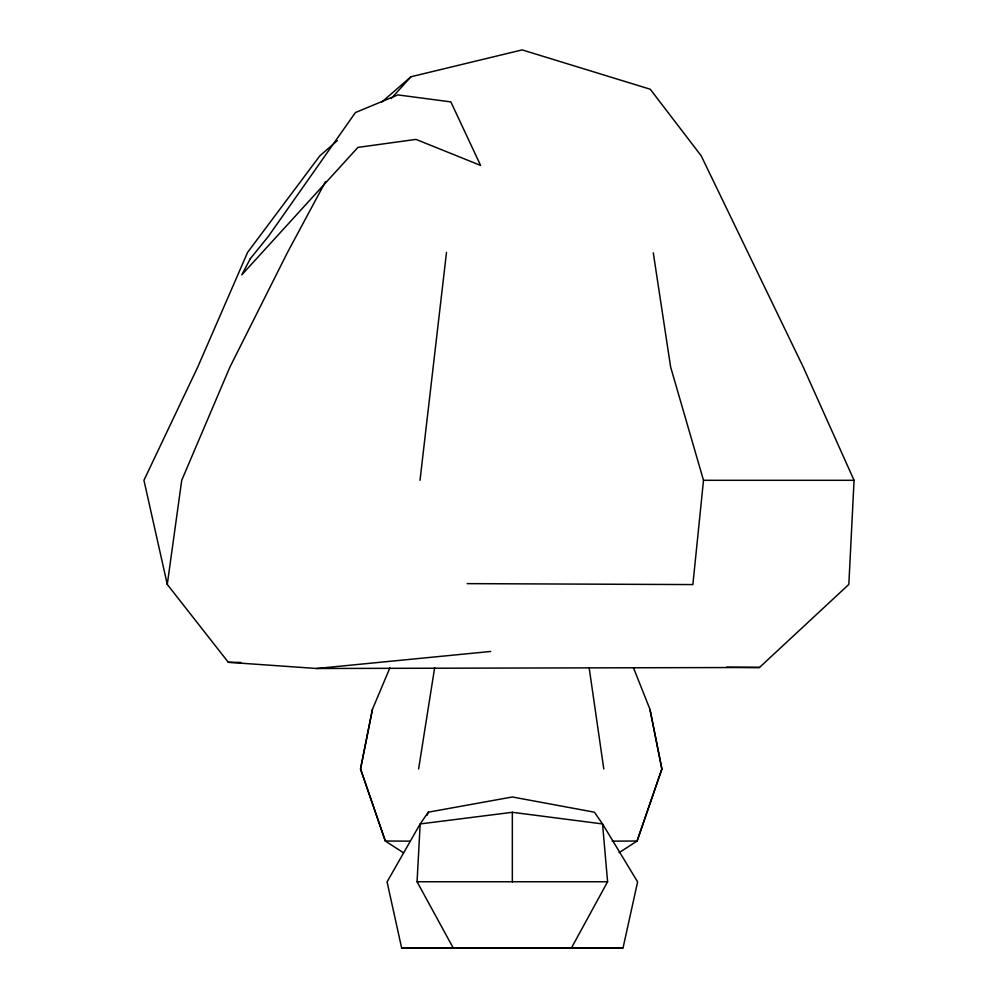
<?xml version="1.0" encoding="UTF-8"?>
<svg xmlns="http://www.w3.org/2000/svg" width="998" height="998" viewBox="0 0 998 998"><rect width="100%" height="100%" fill="white"/><g stroke="black" fill="none" stroke-linecap="round" stroke-linejoin="round"><path stroke-width="1.5" d="M381.747 102.108L410.939 76.759L522.166 49.9L650.247 89.234L701.195 155.825L803.278 367.139L854.063 480.3L848.836 584.429L759.466 667.475L316.603 668.498L228.317 662.298L167.277 584.429L143.937 480.3L197.704 367.139L247.616 252.344L319.847 155.825L337.361 140.618M453.292 948.1L417.064 881.745L420.17 823.936L428.292 812.185L512.336 796.978L594.421 812.185L602.543 823.936L637.61 881.895L623.051 947.863L401.62 947.863L387.062 881.895L420.17 823.936L512.336 812.297L602.543 823.936L607.595 881.745L571.367 948.1M653.291 252.856L670.619 366.977L703.503 480.3L692.874 584.579L467.139 583.63M420.008 480.3L446.505 252.332M167.277 584.429L181.723 480.3L229.889 367.139L287.536 252.344L325.51 181.648M418.611 768.984L434.666 667.625M389.906 667.837L372.454 709.291L360.577 768.984L385.303 841.015L403.329 852.679M372.454 709.291L360.49 768.984L385.303 841.015L410.178 841.152M427.244 815.092L428.292 812.185M391.241 98.54L410.939 76.759M619.097 852.679L637.098 841.015L661.924 768.984L649.947 709.291L633.493 667.837M316.603 668.498L490.704 651.457M612.223 841.152L637.098 841.015L661.836 768.984L649.947 709.291M417.064 881.745L607.595 881.745M703.503 480.3L854.063 480.3M401.62 947.863L623.051 947.863M228.317 662.298L240.78 662.423M726.756 667.163L759.466 667.475M589.132 667.625L603.79 768.984M512.336 812.297L512.336 881.895M250.386 258.582L241.778 274.862L357.945 147.38L415.991 139.396L480.599 165.431L450.859 101.896L397.878 94.91L355.413 112.549L268.337 236.426L250.386 258.582"/></g></svg>
